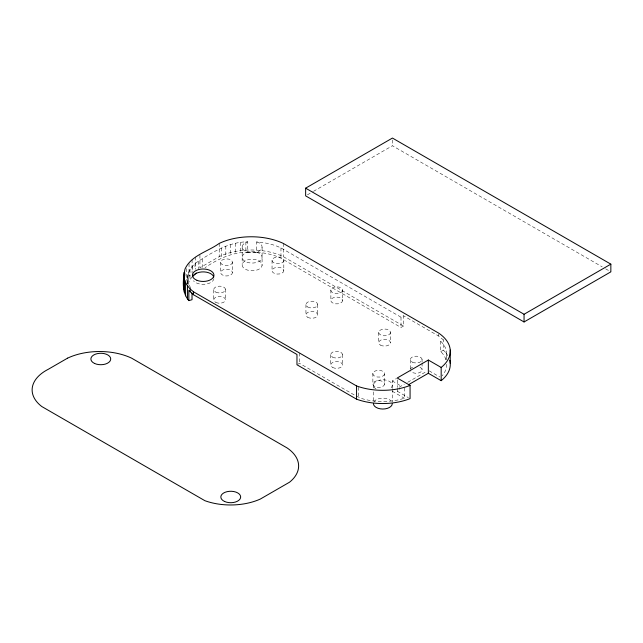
<?xml version="1.0" encoding="UTF-8"?>
<svg xmlns="http://www.w3.org/2000/svg" width="643" height="643" viewBox="0 0 643 643"><rect width="100%" height="100%" fill="white"/><g stroke="black" fill="none" stroke-linecap="round" stroke-linejoin="round"><path stroke-width="0.48" stroke-dasharray="3.21 2.41" d="M187.346 283.418C185.931 274.457 190.649 265.752 198.374 261.251C213.355 251.726 229.382 241.792 247.772 241.832L247.772 252.12C232.155 252.297 217.696 259.016 205.029 267.705M187.997 284.294L189.998 279.689L192.193 276.779M184.991 282.277L186.671 278.99L191.469 273.484M307.378 194.861L312.586 191.855M313.454 191.357L392.439 145.752L602.186 266.845M403.507 326.049L401.007 327.496L280.959 258.181L276.675 256.372A46.835 27.038 0 0 0 256.605 252.217L255.4 251.863A9.975 5.763 0 0 0 242.202 257.891A9.975 5.763 0 0 0 257.248 262.248A9.975 5.763 0 0 0 257.722 252.538L256.605 252.217L256.605 241.929A46.835 27.038 0 0 1 276.675 246.084L280.959 247.893L401.007 317.2L403.507 315.761L403.507 326.049L283.266 256.629A50.379 29.088 0 0 0 219.215 256.629L199.925 267.769L199.925 254.54M297.805 364.284L299.469 363.327L355.29 395.549M392.246 388.412L392.246 380.929L396.538 378.446M399.118 387.255L404.278 384.273M407.71 382.288L426.622 371.373M397.237 388.388L397.237 391.225L399.833 389.722M445.945 359.598A44.512 25.696 0 0 0 441.596 352.436L440.752 351.625L440.752 341.337L443.349 339.866L438.735 336.096L403.507 315.761M440.752 351.625L443.349 350.162L443.349 339.866M404.415 387.954L404.415 398.25L400.412 399.383A45.05 26.009 0 0 1 362.266 398.7L356.15 396.048M247.772 252.12L256.605 252.217M256.605 241.929L257.722 242.242A9.975 5.763 0 0 1 259.29 251.027A9.975 5.763 0 0 1 244.043 250.392A9.975 5.763 0 0 1 247.772 241.832M605.65 268.846L610.85 271.852M429.154 370.85L439.756 376.967M392.246 380.929L401.803 386.451M397.237 391.225L408.361 397.647M392.246 391.225L404.415 398.25M440.752 341.337L441.596 342.14A44.512 25.696 0 0 1 444.852 361.543M443.349 350.162L444.723 351.48A48.048 27.745 0 0 1 447.858 355.732M188.986 285.002L190.802 288M187.346 278.74L188.696 284.23M446.7 353.079L446.7 359.63M438.735 334.143L438.735 336.096M422.065 359.244L422.065 362.049M422.065 362.99L422.065 369.532M410.338 359.919L410.338 369.275M401.007 317.2L401.007 327.496M397.237 379.884L397.237 387.448M392.439 139.981L392.439 145.752M392.27 389.224L392.27 401.779M390.494 332.415A5.891 3.4 0 0 1 381.653 335.365A5.891 3.4 0 0 1 381.653 329.473A5.891 3.4 0 0 1 390.494 332.415L390.494 342.711M384.554 374.138A5.891 3.4 0 0 1 375.142 376.412A5.891 3.4 0 0 1 376.436 370.569A5.891 3.4 0 0 1 384.554 374.138L384.554 384.434A5.891 3.4 0 0 1 375.142 386.708A5.891 3.4 0 0 1 376.436 380.865A5.891 3.4 0 0 1 384.554 384.434M378.711 332.415L378.711 342.711M373.43 385.125L373.43 388.018M373.43 391.884L373.43 401.545M372.868 373.278L372.868 383.566M358.722 387.247L358.722 397.535M342.598 290.523A5.891 3.4 0 0 1 333.331 292.991A5.891 3.4 0 0 1 334.264 287.124A5.891 3.4 0 0 1 342.598 290.523L342.598 300.811A5.891 3.4 0 0 1 333.331 303.279A5.891 3.4 0 0 1 334.264 297.412A5.891 3.4 0 0 1 342.598 300.811M342.494 354.534L342.494 364.83M330.864 289.905L330.864 300.193M330.727 354.791L330.727 365.087M317.714 304.581L317.714 314.877M305.939 304.581L305.939 314.877M299.469 353.031L299.469 363.327M283.812 260.519A5.891 3.4 0 0 1 274.794 263.268A5.891 3.4 0 0 1 275.172 257.385A5.891 3.4 0 0 1 283.812 260.519L283.812 270.807A5.891 3.4 0 0 1 274.794 273.564A5.891 3.4 0 0 1 275.172 267.673A5.891 3.4 0 0 1 283.812 270.807M283.266 243.408L283.266 256.629M280.959 247.893L280.959 258.181M272.045 260.262L272.045 270.558M262.079 247.426L262.079 265.414A9.975 5.763 0 0 1 246.526 269.771A9.975 5.763 0 0 1 247.772 259.82A9.975 5.763 0 0 1 262.079 265.414M245.875 241.929L245.875 252.217M242.178 246.599L242.178 264.586M240.578 242.459L240.578 252.747M235.418 243.335L235.418 253.631M232.428 262.288A5.891 3.4 0 0 1 223.595 265.229A5.891 3.4 0 0 1 223.595 259.338A5.891 3.4 0 0 1 232.428 262.288L232.428 272.576A5.891 3.4 0 0 1 223.595 275.526A5.891 3.4 0 0 1 223.595 269.634A5.891 3.4 0 0 1 232.428 272.576M230.475 244.549L230.475 254.845M225.806 246.084L225.806 256.372M225.484 289.165L225.484 299.461M221.522 247.893L221.522 258.181M220.645 262.288L220.645 272.576M219.215 243.408L219.215 256.629M213.773 289.921L213.773 300.217M202.424 258.92L202.424 267.335M198.374 261.251L198.374 268.734M195.721 256.967L195.721 269.248M195.006 263.759L195.006 269.369M192.193 266.483L192.193 272.102M192.08 259.668L192.08 272.897M189.998 269.393L189.998 279.689M189.042 263.566L189.042 275.847M188.439 272.439L188.439 282.727M187.828 281.899L187.828 283.772M187.555 275.566L187.555 283.989M186.671 268.597L186.671 278.99M184.991 272.825L184.991 276.603M446.74 364.324A44.512 25.696 0 0 1 442.127 375.817M419.935 367.241A5.891 3.4 0 0 1 419.638 372.635A5.891 3.4 0 0 1 410.692 371.075M410.387 369.323A5.891 3.4 0 0 1 414.116 366.695M213.918 278.604A10.786 6.229 0 0 1 205.117 284.23A10.786 6.229 0 0 1 193.422 280.782M376.042 389.007A9.428 5.441 0 0 1 376.332 381.307A9.428 5.441 0 0 1 389.658 381.476A9.428 5.441 0 0 1 389.369 389.168M373.8 402.076A9.428 5.441 0 0 1 381.821 398.186A9.428 5.441 0 0 1 391.113 400.975M215.952 302.491A5.891 3.4 0 0 0 225.452 300.345A5.891 3.4 0 0 0 217.479 296.672A5.891 3.4 0 0 0 215.952 302.491M307.659 317.28A5.891 3.4 0 0 0 317.513 315.753A5.891 3.4 0 0 0 310.304 311.59A5.891 3.4 0 0 0 307.659 317.28M332.608 367.45A5.891 3.4 0 0 0 342.349 365.714A5.891 3.4 0 0 0 334.874 361.704A5.891 3.4 0 0 0 332.608 367.45M380.439 345.114A5.891 3.4 0 0 0 390.293 343.587A5.891 3.4 0 0 0 383.075 339.424A5.891 3.4 0 0 0 380.439 345.114M215.952 292.203A5.891 3.4 0 0 0 225.452 290.057A5.891 3.4 0 0 0 217.479 286.376A5.891 3.4 0 0 0 215.952 292.203M307.659 306.984A5.891 3.4 0 0 0 317.513 305.465A5.891 3.4 0 0 0 310.304 301.294A5.891 3.4 0 0 0 307.659 306.984M332.608 357.154A5.891 3.4 0 0 0 342.349 355.418A5.891 3.4 0 0 0 334.874 351.416A5.891 3.4 0 0 0 332.608 357.154M412.476 362.218A5.891 3.4 0 0 0 422.017 360.128A5.891 3.4 0 0 0 414.116 356.399A5.891 3.4 0 0 0 412.476 362.218"/><path stroke-width="0.96" d="M192.024 293.16L192.024 299.71L188.857 300.619C181.374 292.131 182.974 279.327 184.991 269.047C191.244 255.287 207.986 251.63 219.215 243.408A50.379 29.088 0 0 1 283.266 243.408L438.735 333.162A48.048 27.745 0 0 1 441.17 367.45L441.17 380.672L428.342 373.27L408.474 384.739M183.81 289.085L184.027 272.431M192.892 276.096L196.348 273.05M305.642 188.174L392.439 138.06L610.85 264.152L610.85 271.852L524.053 321.966L305.642 195.866L305.642 188.174L524.053 314.266L610.85 264.152M441.17 367.45L428.342 360.04L397.237 377.996L410.073 385.406L410.073 398.628A48.587 28.051 0 0 1 356.56 399.174L296.97 364.766L296.97 354.478L193.471 294.719L188.857 290.331L188.857 300.619M183.81 275.855C184.179 282.398 188.439 287.927 193.471 291.785L356.56 385.945A48.587 28.051 0 0 0 410.073 385.406M524.053 314.266L524.053 321.966M450.237 350.065L450.237 363.287M428.342 360.04L428.342 373.27M356.56 385.945L356.56 399.174M193.471 291.785L193.471 294.719M190.183 288.932L190.183 291.866M187.539 285.862L187.539 299.083M185.578 282.623L185.578 295.852M184.324 279.271L184.324 292.501M449.722 360.225A48.048 27.745 0 0 1 441.17 380.672M193.004 276.016A10.786 6.229 0 0 1 204.024 271.901A10.786 6.229 0 0 1 213.773 276.98M392.27 403.716A9.428 5.441 0 0 1 382.649 409.036A9.428 5.441 0 0 1 373.43 403.474M67.555 358.159L48.265 369.299A47.638 27.504 0 0 0 41.811 406.545L204.908 500.704A48.249 27.858 0 0 0 260.351 499.04L289.519 482.21A48.048 27.745 0 0 0 287.075 447.922L131.606 358.159A50.379 29.088 0 0 0 67.555 358.159M224.648 501.508A9.926 5.731 0 0 0 240.578 497.786A9.926 5.731 0 0 0 227.035 491.678A9.926 5.731 0 0 0 224.648 501.508M94.529 363.432A9.91 5.723 0 0 0 110.588 359.911A9.91 5.723 0 0 0 97.278 353.642A9.91 5.723 0 0 0 94.529 363.432M197.047 280.348A10.786 6.229 0 0 0 213.918 275.718A10.786 6.229 0 0 0 198.534 269.594A10.786 6.229 0 0 0 197.047 280.348"/></g></svg>
